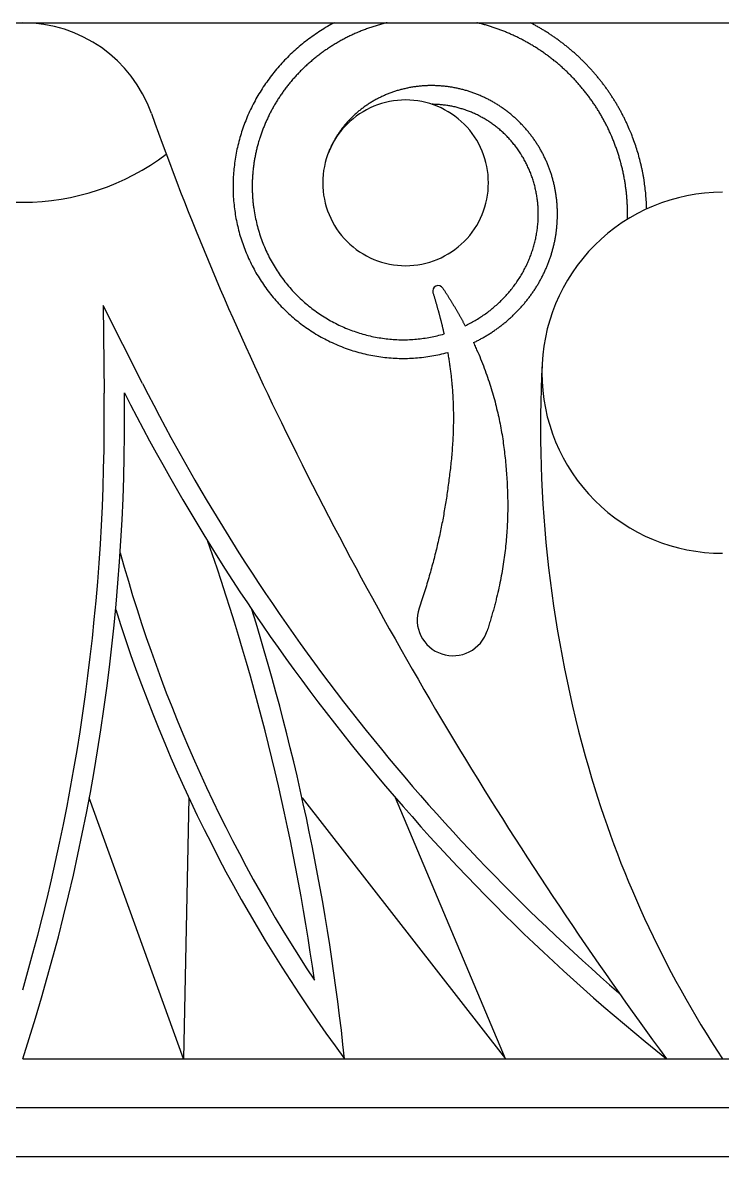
# Model space of a CAD drawing. Extents: x -111 to 2985, y -118 to 122.
# Drawn here: x -98.52 to -86.1, y -35.88 to -15.76 of the extents above; entities that cross this region are included whole.
import ezdxf

# ---------------------------------------------------------------- set-up
doc = ezdxf.new("R2010")
doc.units = 0
doc.layers.add('LAYER_03', color=5, linetype='CONTINUOUS')

msp = doc.modelspace()

# ---------------------------------------------------------------- linework, layer by layer
at = {"layer": 'LAYER_03'}
for points in [[(-110.939, -15.76), (-61.261, -15.76)], [(-92.984, -15.76), (-93.016, -15.777), (-93.048, -15.794), (-93.079, -15.812), (-93.11, -15.83), (-93.141, -15.848), (-93.172, -15.867), (-93.203, -15.886), (-93.233, -15.905), (-93.263, -15.925), (-93.293, -15.945), (-93.323, -15.965), (-93.353, -15.985), (-93.382, -16.006), (-93.411, -16.027), (-93.44, -16.048), (-93.469, -16.07), (-93.497, -16.092), (-93.526, -16.114), (-93.554, -16.136), (-93.581, -16.159), (-93.609, -16.182), (-93.636, -16.206), (-93.663, -16.229), (-93.69, -16.253), (-93.717, -16.277), (-93.743, -16.302), (-93.769, -16.326), (-93.794, -16.351), (-93.82, -16.376), (-93.845, -16.402), (-93.87, -16.428), (-93.895, -16.454), (-93.919, -16.48), (-93.943, -16.506), (-93.967, -16.533), (-93.99, -16.56), (-94.013, -16.587), (-94.036, -16.614), (-94.059, -16.642), (-94.081, -16.67), (-94.103, -16.698), (-94.125, -16.726), (-94.146, -16.755), (-94.167, -16.784), (-94.188, -16.813), (-94.209, -16.842), (-94.229, -16.871), (-94.249, -16.901), (-94.268, -16.931), (-94.287, -16.961), (-94.306, -16.991), (-94.325, -17.021), (-94.343, -17.052), (-94.361, -17.083), (-94.378, -17.114), (-94.395, -17.145), (-94.412, -17.176), (-94.428, -17.208), (-94.445, -17.24), (-94.46, -17.271), (-94.476, -17.303), (-94.491, -17.336), (-94.505, -17.368), (-94.52, -17.4), (-94.534, -17.433), (-94.547, -17.466), (-94.561, -17.499), (-94.574, -17.532), (-94.586, -17.565), (-94.598, -17.598), (-94.61, -17.632), (-94.622, -17.665), (-94.633, -17.699), (-94.643, -17.733), (-94.654, -17.766), (-94.664, -17.8), (-94.673, -17.835), (-94.682, -17.869), (-94.691, -17.903), (-94.7, -17.937), (-94.708, -17.972), (-94.715, -18.007), (-94.722, -18.041), (-94.729, -18.076), (-94.736, -18.111), (-94.742, -18.146), (-94.747, -18.18), (-94.753, -18.215), (-94.758, -18.25), (-94.762, -18.286), (-94.766, -18.321), (-94.77, -18.356), (-94.773, -18.391), (-94.776, -18.426), (-94.779, -18.462), (-94.781, -18.497), (-94.783, -18.532), (-94.784, -18.568), (-94.785, -18.603), (-94.785, -18.638), (-94.785, -18.674), (-94.785, -18.709), (-94.785, -18.744), (-94.783, -18.78), (-94.782, -18.815), (-94.78, -18.85), (-94.778, -18.885), (-94.775, -18.921), (-94.772, -18.956), (-94.768, -18.991), (-94.764, -19.026), (-94.76, -19.061), (-94.755, -19.096), (-94.75, -19.131), (-94.745, -19.166), (-94.739, -19.201), (-94.733, -19.236), (-94.726, -19.271), (-94.719, -19.306), (-94.711, -19.34), (-94.703, -19.375), (-94.695, -19.409), (-94.686, -19.443), (-94.677, -19.478), (-94.668, -19.512), (-94.658, -19.546), (-94.647, -19.58), (-94.637, -19.613), (-94.626, -19.647), (-94.614, -19.681), (-94.602, -19.714), (-94.59, -19.747), (-94.577, -19.78), (-94.564, -19.813), (-94.551, -19.846), (-94.537, -19.879), (-94.523, -19.911), (-94.508, -19.944), (-94.493, -19.976), (-94.478, -20.008), (-94.462, -20.04), (-94.446, -20.072), (-94.43, -20.103), (-94.413, -20.135), (-94.396, -20.166), (-94.378, -20.197), (-94.36, -20.227), (-94.342, -20.258), (-94.323, -20.288), (-94.304, -20.318), (-94.285, -20.348), (-94.265, -20.378), (-94.245, -20.407), (-94.225, -20.437), (-94.204, -20.466), (-94.183, -20.494), (-94.162, -20.523), (-94.14, -20.551), (-94.118, -20.579), (-94.095, -20.607), (-94.072, -20.634), (-94.049, -20.662), (-94.026, -20.689), (-94.002, -20.715), (-93.978, -20.742), (-93.954, -20.768), (-93.929, -20.794), (-93.904, -20.819), (-93.879, -20.845), (-93.853, -20.87), (-93.827, -20.894), (-93.801, -20.919), (-93.774, -20.943), (-93.747, -20.967), (-93.72, -20.99), (-93.693, -21.014), (-93.665, -21.036), (-93.637, -21.059), (-93.609, -21.081), (-93.581, -21.103), (-93.552, -21.125), (-93.523, -21.146), (-93.494, -21.167), (-93.464, -21.187), (-93.434, -21.207), (-93.404, -21.227), (-93.374, -21.247), (-93.343, -21.266), (-93.313, -21.285), (-93.282, -21.303), (-93.251, -21.321), (-93.219, -21.339), (-93.187, -21.356), (-93.156, -21.373), (-93.124, -21.39), (-93.091, -21.406), (-93.059, -21.422), (-93.026, -21.437), (-92.993, -21.452), (-92.96, -21.467), (-92.927, -21.481), (-92.894, -21.495), (-92.86, -21.508), (-92.827, -21.521), (-92.793, -21.534), (-92.759, -21.546), (-92.724, -21.558), (-92.69, -21.57), (-92.656, -21.581), (-92.621, -21.591), (-92.586, -21.601), (-92.551, -21.611), (-92.516, -21.621), (-92.481, -21.63), (-92.446, -21.638), (-92.411, -21.646), (-92.375, -21.654), (-92.34, -21.661), (-92.304, -21.668), (-92.269, -21.674), (-92.233, -21.68), (-92.197, -21.686), (-92.161, -21.691), (-92.125, -21.695), (-92.089, -21.7), (-92.053, -21.703), (-92.017, -21.707), (-91.981, -21.71), (-91.945, -21.712), (-91.908, -21.714), (-91.872, -21.716), (-91.836, -21.717), (-91.8, -21.718), (-91.763, -21.718), (-91.727, -21.718), (-91.691, -21.717), (-91.654, -21.716), (-91.618, -21.714), (-91.582, -21.712), (-91.546, -21.71), (-91.51, -21.707), (-91.474, -21.704), (-91.437, -21.7), (-91.401, -21.696), (-91.365, -21.691), (-91.33, -21.686), (-91.294, -21.68), (-91.258, -21.674), (-91.222, -21.668), (-91.187, -21.661), (-91.151, -21.654), (-91.116, -21.646), (-91.081, -21.638), (-91.045, -21.629), (-91.01, -21.62), (-90.975, -21.61), (-90.972, -21.632), (-90.968, -21.655), (-90.964, -21.677), (-90.96, -21.699), (-90.957, -21.721), (-90.954, -21.743), (-90.95, -21.764), (-90.947, -21.786), (-90.944, -21.808), (-90.941, -21.829), (-90.937, -21.851), (-90.935, -21.872), (-90.932, -21.894), (-90.929, -21.915), (-90.926, -21.936), (-90.923, -21.958), (-90.921, -21.979), (-90.918, -22), (-90.916, -22.021), (-90.914, -22.042), (-90.911, -22.062), (-90.909, -22.083), (-90.907, -22.104), (-90.905, -22.124), (-90.903, -22.145), (-90.901, -22.165), (-90.899, -22.186), (-90.897, -22.206), (-90.896, -22.227), (-90.894, -22.247), (-90.892, -22.267), (-90.891, -22.287), (-90.888, -22.327), (-90.886, -22.367), (-90.883, -22.406), (-90.881, -22.446), (-90.879, -22.485), (-90.878, -22.524), (-90.877, -22.562), (-90.875, -22.601), (-90.875, -22.639), (-90.874, -22.677), (-90.874, -22.715), (-90.873, -22.752), (-90.873, -22.79), (-90.874, -22.827), (-90.874, -22.864), (-90.875, -22.9), (-90.875, -22.937), (-90.876, -22.973), (-90.878, -23.01), (-90.879, -23.046), (-90.88, -23.082), (-90.882, -23.117), (-90.884, -23.153), (-90.886, -23.188), (-90.888, -23.223), (-90.891, -23.258), (-90.893, -23.293), (-90.896, -23.328), (-90.898, -23.363), (-90.901, -23.397), (-90.904, -23.432), (-90.907, -23.466), (-90.91, -23.5), (-90.914, -23.534), (-90.917, -23.568), (-90.921, -23.602), (-90.924, -23.635), (-90.928, -23.669), (-90.932, -23.702), (-90.936, -23.736), (-90.94, -23.769), (-90.944, -23.802), (-90.948, -23.835), (-90.952, -23.868), (-90.956, -23.901), (-90.961, -23.934), (-90.965, -23.967), (-90.97, -24), (-90.974, -24.032), (-90.979, -24.065), (-90.983, -24.098), (-90.988, -24.13), (-90.993, -24.163), (-90.998, -24.195), (-91.003, -24.227), (-91.008, -24.26), (-91.013, -24.292), (-91.019, -24.324), (-91.024, -24.357), (-91.029, -24.389), (-91.035, -24.421), (-91.041, -24.453), (-91.046, -24.486), (-91.052, -24.518), (-91.058, -24.55), (-91.064, -24.582), (-91.07, -24.615), (-91.077, -24.647), (-91.083, -24.679), (-91.089, -24.712), (-91.096, -24.744), (-91.103, -24.777), (-91.109, -24.809), (-91.116, -24.842), (-91.123, -24.874), (-91.131, -24.907), (-91.138, -24.939), (-91.145, -24.972), (-91.153, -25.005), (-91.16, -25.038), (-91.168, -25.071), (-91.176, -25.104), (-91.184, -25.137), (-91.192, -25.17), (-91.201, -25.203), (-91.209, -25.237), (-91.218, -25.27), (-91.227, -25.304), (-91.235, -25.337), (-91.244, -25.371), (-91.254, -25.405), (-91.263, -25.439), (-91.272, -25.473), (-91.282, -25.508), (-91.292, -25.542), (-91.302, -25.576), (-91.312, -25.611), (-91.322, -25.646), (-91.332, -25.681), (-91.343, -25.716), (-91.354, -25.751), (-91.365, -25.787), (-91.376, -25.822), (-91.387, -25.858), (-91.398, -25.894), (-91.41, -25.93), (-91.422, -25.967), (-91.434, -26.003), (-91.446, -26.04), (-91.458, -26.077), (-91.471, -26.114), (-91.483, -26.151)], [(-92.05, -15.76), (-92.07, -15.765), (-92.09, -15.77), (-92.109, -15.775), (-92.129, -15.78), (-92.148, -15.785), (-92.168, -15.79), (-92.187, -15.796), (-92.207, -15.802), (-92.226, -15.807), (-92.246, -15.813), (-92.265, -15.819), (-92.284, -15.825), (-92.303, -15.831), (-92.323, -15.838), (-92.342, -15.844), (-92.361, -15.851), (-92.38, -15.857), (-92.399, -15.864), (-92.417, -15.871), (-92.436, -15.878), (-92.455, -15.885), (-92.474, -15.892), (-92.493, -15.9), (-92.511, -15.907), (-92.53, -15.915), (-92.548, -15.922), (-92.567, -15.93), (-92.585, -15.938), (-92.603, -15.946), (-92.622, -15.954), (-92.64, -15.962), (-92.658, -15.97), (-92.676, -15.979), (-92.694, -15.987), (-92.712, -15.996), (-92.73, -16.005), (-92.748, -16.014), (-92.766, -16.022), (-92.783, -16.031), (-92.801, -16.041), (-92.818, -16.05), (-92.836, -16.059), (-92.853, -16.069), (-92.871, -16.078), (-92.888, -16.088), (-92.905, -16.097), (-92.922, -16.107), (-92.939, -16.117), (-92.956, -16.127), (-92.973, -16.137), (-92.99, -16.148), (-93.007, -16.158), (-93.024, -16.168), (-93.04, -16.179), (-93.057, -16.19), (-93.073, -16.2), (-93.09, -16.211), (-93.106, -16.222), (-93.122, -16.233), (-93.139, -16.244), (-93.155, -16.255), (-93.171, -16.266), (-93.187, -16.278), (-93.202, -16.289), (-93.218, -16.301), (-93.234, -16.312), (-93.25, -16.324), (-93.265, -16.336), (-93.281, -16.348), (-93.296, -16.36), (-93.311, -16.372), (-93.326, -16.384), (-93.341, -16.396), (-93.356, -16.409), (-93.371, -16.421), (-93.386, -16.433), (-93.401, -16.446), (-93.416, -16.459), (-93.43, -16.471), (-93.445, -16.484), (-93.459, -16.497), (-93.473, -16.51), (-93.488, -16.523), (-93.502, -16.536), (-93.516, -16.55), (-93.53, -16.563), (-93.544, -16.576), (-93.557, -16.59), (-93.571, -16.603), (-93.585, -16.617), (-93.598, -16.631), (-93.612, -16.644), (-93.625, -16.658), (-93.638, -16.672), (-93.651, -16.686), (-93.664, -16.7), (-93.677, -16.714), (-93.69, -16.728), (-93.703, -16.743), (-93.715, -16.757), (-93.728, -16.771), (-93.74, -16.786), (-93.753, -16.801), (-93.765, -16.815), (-93.777, -16.83), (-93.789, -16.845), (-93.801, -16.859), (-93.813, -16.874), (-93.824, -16.889), (-93.836, -16.904), (-93.848, -16.919), (-93.859, -16.934), (-93.87, -16.95), (-93.882, -16.965), (-93.893, -16.98), (-93.904, -16.995), (-93.915, -17.011), (-93.925, -17.026), (-93.936, -17.042), (-93.947, -17.057), (-93.957, -17.073), (-93.967, -17.089), (-93.978, -17.105), (-93.988, -17.12), (-93.998, -17.136), (-94.008, -17.152), (-94.018, -17.168), (-94.028, -17.184), (-94.037, -17.2), (-94.047, -17.216), (-94.056, -17.233), (-94.065, -17.249), (-94.075, -17.265), (-94.084, -17.281), (-94.093, -17.298), (-94.102, -17.314), (-94.11, -17.331), (-94.119, -17.347), (-94.128, -17.364), (-94.136, -17.38), (-94.144, -17.397), (-94.152, -17.414), (-94.161, -17.43), (-94.169, -17.447), (-94.176, -17.464), (-94.184, -17.481), (-94.192, -17.498), (-94.199, -17.515), (-94.207, -17.531), (-94.214, -17.548), (-94.221, -17.565), (-94.229, -17.582), (-94.235, -17.6), (-94.242, -17.617), (-94.249, -17.634), (-94.256, -17.651), (-94.262, -17.668), (-94.269, -17.686), (-94.275, -17.703), (-94.281, -17.72), (-94.287, -17.737), (-94.293, -17.755), (-94.299, -17.772), (-94.305, -17.79), (-94.31, -17.807), (-94.316, -17.824), (-94.321, -17.842), (-94.327, -17.859), (-94.332, -17.877), (-94.337, -17.895), (-94.342, -17.912), (-94.347, -17.93), (-94.351, -17.947), (-94.356, -17.965), (-94.36, -17.983), (-94.365, -18), (-94.369, -18.018), (-94.373, -18.036), (-94.377, -18.053), (-94.381, -18.071), (-94.385, -18.089), (-94.388, -18.107), (-94.392, -18.124), (-94.395, -18.142), (-94.399, -18.16), (-94.402, -18.178), (-94.405, -18.196), (-94.408, -18.214), (-94.411, -18.231), (-94.414, -18.249), (-94.416, -18.267), (-94.419, -18.285), (-94.421, -18.303), (-94.423, -18.321), (-94.426, -18.339), (-94.428, -18.356), (-94.43, -18.374), (-94.431, -18.392), (-94.433, -18.41), (-94.435, -18.428), (-94.436, -18.446), (-94.437, -18.464), (-94.439, -18.482), (-94.44, -18.499), (-94.441, -18.517), (-94.442, -18.535), (-94.443, -18.553), (-94.443, -18.571), (-94.444, -18.589), (-94.444, -18.607), (-94.444, -18.624), (-94.445, -18.642), (-94.445, -18.66), (-94.445, -18.678), (-94.445, -18.696), (-94.444, -18.714), (-94.444, -18.731), (-94.444, -18.749), (-94.443, -18.767), (-94.442, -18.785), (-94.441, -18.802), (-94.441, -18.82), (-94.439, -18.838), (-94.438, -18.855), (-94.437, -18.873), (-94.436, -18.891), (-94.434, -18.908), (-94.433, -18.926), (-94.431, -18.944), (-94.429, -18.961), (-94.427, -18.979), (-94.425, -18.996), (-94.423, -19.014), (-94.421, -19.031), (-94.418, -19.049), (-94.416, -19.066), (-94.413, -19.084), (-94.411, -19.101), (-94.405, -19.136), (-94.399, -19.17), (-94.392, -19.205), (-94.385, -19.239), (-94.377, -19.273), (-94.37, -19.308), (-94.361, -19.342), (-94.352, -19.375), (-94.343, -19.409), (-94.334, -19.443), (-94.324, -19.476), (-94.313, -19.509), (-94.302, -19.542), (-94.291, -19.575), (-94.279, -19.608), (-94.267, -19.64), (-94.255, -19.673), (-94.242, -19.705), (-94.229, -19.737), (-94.215, -19.769), (-94.201, -19.8), (-94.187, -19.831), (-94.172, -19.863), (-94.157, -19.894), (-94.141, -19.924), (-94.125, -19.955), (-94.109, -19.985), (-94.092, -20.015), (-94.075, -20.045), (-94.058, -20.074), (-94.04, -20.104), (-94.022, -20.133), (-94.003, -20.161), (-93.984, -20.19), (-93.965, -20.218), (-93.946, -20.246), (-93.926, -20.274), (-93.906, -20.301), (-93.885, -20.329), (-93.864, -20.356), (-93.843, -20.382), (-93.822, -20.408), (-93.8, -20.434), (-93.778, -20.46), (-93.756, -20.486), (-93.733, -20.511), (-93.71, -20.536), (-93.687, -20.56), (-93.663, -20.584), (-93.639, -20.608), (-93.615, -20.632), (-93.591, -20.655), (-93.566, -20.678), (-93.541, -20.701), (-93.516, -20.723), (-93.491, -20.745), (-93.465, -20.766), (-93.439, -20.788), (-93.413, -20.809), (-93.387, -20.829), (-93.36, -20.849), (-93.333, -20.869), (-93.306, -20.889), (-93.279, -20.908), (-93.252, -20.927), (-93.224, -20.945), (-93.196, -20.964), (-93.168, -20.981), (-93.14, -20.999), (-93.111, -21.016), (-93.082, -21.032), (-93.054, -21.049), (-93.025, -21.065), (-92.995, -21.08), (-92.966, -21.095), (-92.937, -21.11), (-92.907, -21.125), (-92.877, -21.139), (-92.847, -21.152), (-92.817, -21.166), (-92.787, -21.178), (-92.756, -21.191), (-92.726, -21.203), (-92.695, -21.215), (-92.665, -21.226), (-92.634, -21.237), (-92.603, -21.248), (-92.572, -21.258), (-92.541, -21.268), (-92.51, -21.277), (-92.479, -21.286), (-92.447, -21.295), (-92.416, -21.303), (-92.384, -21.311), (-92.353, -21.318), (-92.321, -21.326), (-92.29, -21.332), (-92.258, -21.339), (-92.226, -21.344), (-92.194, -21.35), (-92.163, -21.355), (-92.131, -21.36), (-92.099, -21.364), (-92.067, -21.368), (-92.035, -21.372), (-92.003, -21.375), (-91.972, -21.377), (-91.94, -21.38), (-91.908, -21.382), (-91.876, -21.383), (-91.844, -21.385), (-91.812, -21.385), (-91.781, -21.386), (-91.749, -21.386), (-91.717, -21.385), (-91.686, -21.385), (-91.654, -21.384), (-91.623, -21.382), (-91.591, -21.38), (-91.56, -21.378), (-91.528, -21.375), (-91.497, -21.372), (-91.466, -21.369), (-91.435, -21.365), (-91.404, -21.361), (-91.373, -21.356), (-91.342, -21.352), (-91.311, -21.346), (-91.281, -21.341), (-91.25, -21.335), (-91.22, -21.328), (-91.19, -21.322), (-91.16, -21.315), (-91.13, -21.307), (-91.1, -21.299), (-91.07, -21.291), (-91.04, -21.283)], [(-87.783, -19.248), (-87.783, -19.229), (-87.783, -19.21), (-87.782, -19.191), (-87.782, -19.172), (-87.782, -19.153), (-87.782, -19.134), (-87.783, -19.115), (-87.783, -19.095), (-87.783, -19.076), (-87.784, -19.057), (-87.785, -19.038), (-87.785, -19.018), (-87.786, -18.999), (-87.787, -18.98), (-87.788, -18.96), (-87.789, -18.941), (-87.79, -18.922), (-87.792, -18.902), (-87.793, -18.883), (-87.795, -18.864), (-87.796, -18.844), (-87.798, -18.825), (-87.8, -18.806), (-87.802, -18.787), (-87.804, -18.767), (-87.806, -18.748), (-87.808, -18.729), (-87.811, -18.71), (-87.813, -18.691), (-87.816, -18.672), (-87.818, -18.653), (-87.821, -18.634), (-87.824, -18.615), (-87.827, -18.596), (-87.83, -18.577), (-87.833, -18.558), (-87.837, -18.54), (-87.84, -18.521), (-87.843, -18.502), (-87.847, -18.484), (-87.851, -18.465), (-87.854, -18.446), (-87.858, -18.428), (-87.862, -18.409), (-87.866, -18.391), (-87.871, -18.372), (-87.875, -18.354), (-87.879, -18.336), (-87.884, -18.317), (-87.888, -18.299), (-87.893, -18.281), (-87.898, -18.262), (-87.903, -18.244), (-87.908, -18.226), (-87.913, -18.208), (-87.918, -18.19), (-87.923, -18.172), (-87.929, -18.154), (-87.934, -18.135), (-87.94, -18.117), (-87.945, -18.1), (-87.951, -18.082), (-87.957, -18.064), (-87.963, -18.046), (-87.969, -18.028), (-87.975, -18.01), (-87.981, -17.992), (-87.987, -17.975), (-87.994, -17.957), (-88, -17.939), (-88.007, -17.922), (-88.014, -17.904), (-88.02, -17.886), (-88.027, -17.869), (-88.034, -17.851), (-88.041, -17.834), (-88.048, -17.817), (-88.056, -17.799), (-88.063, -17.782), (-88.07, -17.765), (-88.078, -17.747), (-88.085, -17.73), (-88.093, -17.713), (-88.101, -17.696), (-88.109, -17.679), (-88.117, -17.662), (-88.125, -17.645), (-88.133, -17.628), (-88.141, -17.611), (-88.149, -17.594), (-88.158, -17.578), (-88.166, -17.561), (-88.175, -17.544), (-88.184, -17.528), (-88.192, -17.511), (-88.201, -17.495), (-88.21, -17.478), (-88.219, -17.462), (-88.228, -17.446), (-88.237, -17.429), (-88.247, -17.413), (-88.256, -17.397), (-88.265, -17.381), (-88.275, -17.365), (-88.285, -17.349), (-88.294, -17.333), (-88.304, -17.317), (-88.314, -17.301), (-88.324, -17.285), (-88.334, -17.269), (-88.344, -17.254), (-88.354, -17.238), (-88.364, -17.223), (-88.375, -17.207), (-88.385, -17.192), (-88.396, -17.176), (-88.406, -17.161), (-88.417, -17.146), (-88.428, -17.131), (-88.438, -17.116), (-88.449, -17.1), (-88.46, -17.085), (-88.471, -17.071), (-88.482, -17.056), (-88.494, -17.041), (-88.505, -17.026), (-88.516, -17.011), (-88.528, -16.997), (-88.539, -16.982), (-88.551, -16.968), (-88.562, -16.953), (-88.574, -16.939), (-88.586, -16.925), (-88.598, -16.91), (-88.61, -16.896), (-88.622, -16.882), (-88.634, -16.868), (-88.646, -16.854), (-88.658, -16.84), (-88.671, -16.826), (-88.683, -16.813), (-88.695, -16.799), (-88.708, -16.785), (-88.721, -16.772), (-88.733, -16.758), (-88.746, -16.745), (-88.759, -16.732), (-88.772, -16.718), (-88.784, -16.705), (-88.797, -16.692), (-88.811, -16.679), (-88.824, -16.666), (-88.837, -16.653), (-88.85, -16.64), (-88.863, -16.627), (-88.877, -16.615), (-88.89, -16.602), (-88.904, -16.59), (-88.917, -16.577), (-88.931, -16.565), (-88.945, -16.552), (-88.958, -16.54), (-88.972, -16.528), (-88.986, -16.516), (-89, -16.504), (-89.014, -16.492), (-89.028, -16.48), (-89.042, -16.468), (-89.056, -16.457), (-89.071, -16.445), (-89.085, -16.434), (-89.099, -16.422), (-89.114, -16.411), (-89.128, -16.399), (-89.143, -16.388), (-89.157, -16.377), (-89.172, -16.366), (-89.186, -16.355), (-89.201, -16.344), (-89.216, -16.333), (-89.231, -16.322), (-89.246, -16.312), (-89.261, -16.301), (-89.276, -16.291), (-89.291, -16.28), (-89.306, -16.27), (-89.321, -16.26), (-89.336, -16.249), (-89.351, -16.239), (-89.367, -16.229), (-89.382, -16.219), (-89.397, -16.209), (-89.413, -16.2), (-89.428, -16.19), (-89.444, -16.18), (-89.459, -16.171), (-89.475, -16.161), (-89.491, -16.152), (-89.506, -16.143), (-89.522, -16.134), (-89.538, -16.125), (-89.554, -16.116), (-89.57, -16.107), (-89.586, -16.098), (-89.602, -16.089), (-89.618, -16.08), (-89.634, -16.072), (-89.65, -16.063), (-89.666, -16.055), (-89.682, -16.047), (-89.698, -16.038), (-89.715, -16.03), (-89.731, -16.022), (-89.747, -16.014), (-89.764, -16.006), (-89.78, -15.998), (-89.796, -15.991), (-89.813, -15.983), (-89.829, -15.976), (-89.846, -15.968), (-89.862, -15.961), (-89.879, -15.954), (-89.896, -15.946), (-89.912, -15.939), (-89.929, -15.932), (-89.946, -15.925), (-89.963, -15.919), (-89.979, -15.912), (-89.996, -15.905), (-90.013, -15.899), (-90.03, -15.892), (-90.047, -15.886), (-90.064, -15.879), (-90.081, -15.873), (-90.098, -15.867), (-90.115, -15.861), (-90.132, -15.855), (-90.149, -15.849), (-90.166, -15.844), (-90.183, -15.838), (-90.2, -15.832), (-90.217, -15.827), (-90.235, -15.822), (-90.252, -15.816), (-90.269, -15.811), (-90.286, -15.806), (-90.304, -15.801), (-90.321, -15.796), (-90.338, -15.791), (-90.356, -15.786), (-90.373, -15.782), (-90.39, -15.777), (-90.408, -15.773), (-90.425, -15.768), (-90.443, -15.764), (-90.46, -15.76)], [(-87.443, -19.065), (-87.444, -19.034), (-87.445, -19.002), (-87.446, -18.97), (-87.448, -18.939), (-87.45, -18.907), (-87.452, -18.875), (-87.455, -18.844), (-87.457, -18.812), (-87.46, -18.781), (-87.463, -18.749), (-87.467, -18.718), (-87.471, -18.686), (-87.474, -18.655), (-87.479, -18.623), (-87.481, -18.607), (-87.483, -18.592), (-87.486, -18.576), (-87.488, -18.56), (-87.49, -18.545), (-87.493, -18.529), (-87.496, -18.513), (-87.498, -18.498), (-87.501, -18.482), (-87.504, -18.467), (-87.507, -18.451), (-87.51, -18.435), (-87.513, -18.42), (-87.516, -18.404), (-87.519, -18.389), (-87.522, -18.373), (-87.525, -18.358), (-87.529, -18.342), (-87.532, -18.327), (-87.536, -18.311), (-87.539, -18.296), (-87.543, -18.28), (-87.546, -18.265), (-87.55, -18.249), (-87.558, -18.218), (-87.566, -18.188), (-87.574, -18.157), (-87.582, -18.126), (-87.591, -18.096), (-87.6, -18.065), (-87.609, -18.035), (-87.619, -18.005), (-87.628, -17.974), (-87.638, -17.944), (-87.649, -17.914), (-87.659, -17.884), (-87.67, -17.854), (-87.681, -17.824), (-87.692, -17.794), (-87.703, -17.765), (-87.715, -17.735), (-87.727, -17.706), (-87.739, -17.676), (-87.752, -17.647), (-87.764, -17.618), (-87.771, -17.603), (-87.777, -17.589), (-87.784, -17.574), (-87.79, -17.56), (-87.797, -17.545), (-87.804, -17.531), (-87.81, -17.516), (-87.817, -17.502), (-87.824, -17.488), (-87.831, -17.473), (-87.838, -17.459), (-87.845, -17.445), (-87.853, -17.431), (-87.86, -17.416), (-87.867, -17.402), (-87.874, -17.388), (-87.882, -17.374), (-87.889, -17.36), (-87.897, -17.346), (-87.904, -17.332), (-87.912, -17.318), (-87.92, -17.304), (-87.927, -17.29), (-87.935, -17.276), (-87.943, -17.262), (-87.951, -17.248), (-87.959, -17.234), (-87.967, -17.221), (-87.975, -17.207), (-87.983, -17.193), (-87.991, -17.179), (-88, -17.166), (-88.008, -17.152), (-88.016, -17.139), (-88.025, -17.125), (-88.033, -17.112), (-88.042, -17.098), (-88.051, -17.085), (-88.059, -17.071), (-88.068, -17.058), (-88.077, -17.045), (-88.086, -17.031), (-88.095, -17.018), (-88.104, -17.005), (-88.113, -16.992), (-88.122, -16.978), (-88.131, -16.965), (-88.14, -16.952), (-88.149, -16.939), (-88.159, -16.926), (-88.168, -16.913), (-88.177, -16.9), (-88.187, -16.887), (-88.196, -16.875), (-88.206, -16.862), (-88.216, -16.849), (-88.225, -16.836), (-88.235, -16.823), (-88.245, -16.811), (-88.255, -16.798), (-88.265, -16.786), (-88.275, -16.773), (-88.285, -16.761), (-88.295, -16.748), (-88.305, -16.736), (-88.315, -16.723), (-88.325, -16.711), (-88.335, -16.699), (-88.346, -16.687), (-88.356, -16.674), (-88.367, -16.662), (-88.377, -16.65), (-88.388, -16.638), (-88.398, -16.626), (-88.409, -16.614), (-88.419, -16.602), (-88.43, -16.59), (-88.441, -16.578), (-88.452, -16.566), (-88.463, -16.555), (-88.474, -16.543), (-88.485, -16.531), (-88.496, -16.52), (-88.507, -16.508), (-88.518, -16.496), (-88.529, -16.485), (-88.54, -16.473), (-88.552, -16.462), (-88.563, -16.451), (-88.574, -16.439), (-88.586, -16.428), (-88.597, -16.417), (-88.609, -16.406), (-88.62, -16.395), (-88.632, -16.383), (-88.644, -16.372), (-88.656, -16.361), (-88.667, -16.351), (-88.679, -16.34), (-88.691, -16.329), (-88.703, -16.318), (-88.715, -16.307), (-88.727, -16.297), (-88.739, -16.286), (-88.751, -16.275), (-88.763, -16.265), (-88.775, -16.254), (-88.788, -16.244), (-88.8, -16.233), (-88.812, -16.223), (-88.825, -16.213), (-88.837, -16.203), (-88.85, -16.192), (-88.862, -16.182), (-88.875, -16.172), (-88.887, -16.162), (-88.9, -16.152), (-88.913, -16.142), (-88.925, -16.132), (-88.938, -16.123), (-88.951, -16.113), (-88.964, -16.103), (-88.977, -16.093), (-88.99, -16.084), (-89.002, -16.074), (-89.016, -16.065), (-89.029, -16.055), (-89.042, -16.046), (-89.055, -16.037), (-89.068, -16.027), (-89.081, -16.018), (-89.094, -16.009), (-89.108, -16), (-89.121, -15.991), (-89.135, -15.982), (-89.148, -15.973), (-89.161, -15.964), (-89.175, -15.955), (-89.188, -15.946), (-89.202, -15.937), (-89.216, -15.929), (-89.229, -15.92), (-89.243, -15.912), (-89.257, -15.903), (-89.27, -15.895), (-89.284, -15.886), (-89.298, -15.878), (-89.312, -15.87), (-89.326, -15.861), (-89.34, -15.853), (-89.354, -15.845), (-89.368, -15.837), (-89.382, -15.829), (-89.396, -15.821), (-89.41, -15.813), (-89.424, -15.805), (-89.438, -15.798), (-89.453, -15.79), (-89.467, -15.782), (-89.481, -15.775), (-89.496, -15.767), (-89.51, -15.76)], [(-90.517, -21.438), (-90.502, -21.43), (-90.486, -21.423), (-90.471, -21.415), (-90.455, -21.407), (-90.44, -21.399), (-90.425, -21.391), (-90.41, -21.383), (-90.394, -21.375), (-90.379, -21.367), (-90.364, -21.359), (-90.349, -21.35), (-90.334, -21.342), (-90.319, -21.333), (-90.305, -21.324), (-90.29, -21.316), (-90.275, -21.307), (-90.26, -21.298), (-90.246, -21.289), (-90.231, -21.28), (-90.217, -21.27), (-90.202, -21.261), (-90.188, -21.252), (-90.174, -21.242), (-90.159, -21.233), (-90.145, -21.223), (-90.131, -21.213), (-90.117, -21.203), (-90.103, -21.193), (-90.089, -21.183), (-90.075, -21.173), (-90.062, -21.163), (-90.048, -21.153), (-90.034, -21.142), (-90.021, -21.132), (-90.007, -21.121), (-89.994, -21.111), (-89.98, -21.1), (-89.967, -21.089), (-89.954, -21.078), (-89.94, -21.067), (-89.927, -21.056), (-89.914, -21.045), (-89.901, -21.034), (-89.889, -21.023), (-89.876, -21.011), (-89.863, -21), (-89.85, -20.988), (-89.838, -20.977), (-89.825, -20.965), (-89.813, -20.953), (-89.801, -20.941), (-89.788, -20.929), (-89.776, -20.917), (-89.764, -20.905), (-89.752, -20.893), (-89.74, -20.881), (-89.728, -20.869), (-89.716, -20.856), (-89.705, -20.844), (-89.693, -20.831), (-89.682, -20.819), (-89.67, -20.806), (-89.659, -20.793), (-89.647, -20.78), (-89.636, -20.768), (-89.625, -20.755), (-89.614, -20.742), (-89.603, -20.729), (-89.592, -20.715), (-89.582, -20.702), (-89.571, -20.689), (-89.56, -20.675), (-89.55, -20.662), (-89.54, -20.648), (-89.529, -20.635), (-89.519, -20.621), (-89.509, -20.608), (-89.499, -20.594), (-89.489, -20.58), (-89.479, -20.566), (-89.469, -20.552), (-89.46, -20.538), (-89.45, -20.524), (-89.441, -20.51), (-89.431, -20.496), (-89.422, -20.481), (-89.413, -20.467), (-89.404, -20.453), (-89.395, -20.438), (-89.386, -20.424), (-89.377, -20.409), (-89.369, -20.395), (-89.36, -20.38), (-89.351, -20.365), (-89.343, -20.351), (-89.335, -20.336), (-89.327, -20.321), (-89.319, -20.306), (-89.311, -20.291), (-89.303, -20.276), (-89.295, -20.261), (-89.287, -20.246), (-89.28, -20.231), (-89.272, -20.215), (-89.265, -20.2), (-89.258, -20.185), (-89.25, -20.169), (-89.243, -20.154), (-89.236, -20.138), (-89.23, -20.123), (-89.223, -20.107), (-89.216, -20.092), (-89.21, -20.076), (-89.203, -20.06), (-89.197, -20.045), (-89.191, -20.029), (-89.185, -20.013), (-89.179, -19.997), (-89.173, -19.981), (-89.167, -19.965), (-89.162, -19.95), (-89.156, -19.934), (-89.151, -19.918), (-89.146, -19.901), (-89.14, -19.885), (-89.135, -19.869), (-89.13, -19.853), (-89.125, -19.837), (-89.121, -19.821), (-89.116, -19.804), (-89.112, -19.788), (-89.107, -19.772), (-89.103, -19.755), (-89.099, -19.739), (-89.095, -19.723), (-89.091, -19.706), (-89.087, -19.69), (-89.083, -19.673), (-89.08, -19.657), (-89.076, -19.64), (-89.073, -19.624), (-89.069, -19.607), (-89.066, -19.59), (-89.063, -19.574), (-89.06, -19.557), (-89.058, -19.541), (-89.055, -19.524), (-89.052, -19.507), (-89.05, -19.49), (-89.048, -19.474), (-89.045, -19.457), (-89.043, -19.44), (-89.041, -19.423), (-89.04, -19.407), (-89.038, -19.39), (-89.036, -19.373), (-89.035, -19.356), (-89.033, -19.339), (-89.032, -19.323), (-89.031, -19.306), (-89.03, -19.289), (-89.029, -19.272), (-89.029, -19.255), (-89.028, -19.238), (-89.027, -19.221), (-89.027, -19.205), (-89.027, -19.188), (-89.027, -19.171), (-89.027, -19.154), (-89.027, -19.137), (-89.027, -19.12), (-89.027, -19.103), (-89.028, -19.086), (-89.028, -19.07), (-89.029, -19.053), (-89.03, -19.036), (-89.031, -19.019), (-89.032, -19.002), (-89.033, -18.985), (-89.034, -18.968), (-89.036, -18.952), (-89.037, -18.935), (-89.039, -18.918), (-89.04, -18.901), (-89.042, -18.884), (-89.044, -18.868), (-89.047, -18.851), (-89.049, -18.834), (-89.051, -18.818), (-89.054, -18.801), (-89.056, -18.784), (-89.059, -18.767), (-89.062, -18.751), (-89.065, -18.734), (-89.068, -18.718), (-89.071, -18.701), (-89.075, -18.684), (-89.078, -18.668), (-89.082, -18.651), (-89.085, -18.635), (-89.089, -18.618), (-89.093, -18.602), (-89.097, -18.586), (-89.102, -18.569), (-89.106, -18.553), (-89.11, -18.537), (-89.115, -18.52), (-89.12, -18.504), (-89.124, -18.488), (-89.129, -18.472), (-89.134, -18.456), (-89.139, -18.439), (-89.145, -18.423), (-89.15, -18.407), (-89.156, -18.391), (-89.161, -18.375), (-89.167, -18.359), (-89.173, -18.344), (-89.179, -18.328), (-89.185, -18.312), (-89.191, -18.296), (-89.198, -18.28), (-89.204, -18.265), (-89.211, -18.249), (-89.217, -18.234), (-89.224, -18.218), (-89.231, -18.203), (-89.238, -18.187), (-89.245, -18.172), (-89.252, -18.157), (-89.26, -18.141), (-89.267, -18.126), (-89.275, -18.111), (-89.283, -18.096), (-89.29, -18.081), (-89.298, -18.066), (-89.306, -18.051), (-89.315, -18.036), (-89.323, -18.021), (-89.331, -18.006), (-89.34, -17.992), (-89.348, -17.977), (-89.357, -17.962), (-89.366, -17.948), (-89.375, -17.933), (-89.384, -17.919), (-89.393, -17.905), (-89.402, -17.89), (-89.412, -17.876), (-89.421, -17.862), (-89.431, -17.848), (-89.441, -17.834), (-89.45, -17.82), (-89.46, -17.806), (-89.47, -17.793), (-89.48, -17.779), (-89.491, -17.765), (-89.501, -17.752), (-89.511, -17.738), (-89.522, -17.725), (-89.533, -17.712), (-89.543, -17.698), (-89.554, -17.685), (-89.565, -17.672), (-89.576, -17.659), (-89.587, -17.646), (-89.598, -17.633), (-89.61, -17.621), (-89.621, -17.608), (-89.633, -17.595), (-89.644, -17.583), (-89.656, -17.57), (-89.668, -17.558), (-89.68, -17.546), (-89.692, -17.534), (-89.704, -17.522), (-89.716, -17.51), (-89.728, -17.498), (-89.741, -17.486), (-89.753, -17.474), (-89.766, -17.463), (-89.779, -17.451), (-89.791, -17.44), (-89.804, -17.428), (-89.817, -17.417), (-89.83, -17.406), (-89.843, -17.395), (-89.856, -17.384), (-89.87, -17.373), (-89.883, -17.362), (-89.896, -17.352), (-89.91, -17.341), (-89.924, -17.331), (-89.937, -17.32), (-89.951, -17.31), (-89.965, -17.3), (-89.979, -17.29), (-89.993, -17.28), (-90.007, -17.27), (-90.021, -17.261), (-90.035, -17.251), (-90.05, -17.241), (-90.064, -17.232), (-90.079, -17.223), (-90.093, -17.214), (-90.108, -17.205), (-90.122, -17.196), (-90.137, -17.187), (-90.152, -17.178), (-90.167, -17.169), (-90.182, -17.161), (-90.197, -17.153), (-90.212, -17.144), (-90.227, -17.136), (-90.242, -17.128), (-90.258, -17.12), (-90.273, -17.112), (-90.288, -17.105), (-90.304, -17.097), (-90.319, -17.09), (-90.335, -17.082), (-90.351, -17.075), (-90.366, -17.068), (-90.382, -17.061), (-90.398, -17.054), (-90.414, -17.047), (-90.43, -17.041), (-90.446, -17.034), (-90.462, -17.028), (-90.478, -17.022), (-90.494, -17.016), (-90.51, -17.01), (-90.526, -17.004), (-90.543, -16.998), (-90.559, -16.992), (-90.575, -16.987), (-90.592, -16.982), (-90.608, -16.976), (-90.625, -16.971), (-90.641, -16.966), (-90.658, -16.961), (-90.675, -16.957), (-90.691, -16.952), (-90.708, -16.948), (-90.725, -16.943), (-90.742, -16.939), (-90.758, -16.935), (-90.775, -16.931), (-90.792, -16.927), (-90.809, -16.924), (-90.826, -16.92), (-90.843, -16.917), (-90.86, -16.914), (-90.877, -16.91), (-90.894, -16.907), (-90.911, -16.905), (-90.928, -16.902), (-90.945, -16.899), (-90.962, -16.897), (-90.98, -16.895), (-90.997, -16.892), (-91.014, -16.89), (-91.031, -16.888), (-91.048, -16.887), (-91.066, -16.885), (-91.083, -16.884), (-91.1, -16.882), (-91.117, -16.881), (-91.135, -16.88), (-91.152, -16.879), (-91.169, -16.878), (-91.187, -16.878), (-91.204, -16.877), (-91.221, -16.877), (-91.238, -16.876), (-91.256, -16.876), (-91.273, -16.876), (-91.29, -16.877), (-91.308, -16.877), (-91.325, -16.877), (-91.342, -16.878), (-91.36, -16.879), (-91.377, -16.88), (-91.394, -16.881), (-91.412, -16.882), (-91.429, -16.883), (-91.446, -16.884), (-91.463, -16.886), (-91.481, -16.888), (-91.498, -16.89), (-91.515, -16.892), (-91.532, -16.894), (-91.549, -16.896), (-91.566, -16.899), (-91.584, -16.901), (-91.601, -16.904), (-91.618, -16.907), (-91.635, -16.91), (-91.652, -16.913), (-91.669, -16.916), (-91.686, -16.92), (-91.703, -16.923), (-91.72, -16.927), (-91.736, -16.931), (-91.753, -16.935), (-91.77, -16.939), (-91.787, -16.943), (-91.804, -16.947), (-91.82, -16.952), (-91.837, -16.957), (-91.853, -16.961), (-91.87, -16.966), (-91.887, -16.971), (-91.903, -16.977), (-91.919, -16.982), (-91.936, -16.987), (-91.952, -16.993), (-91.968, -16.999), (-91.985, -17.005), (-92.001, -17.011), (-92.017, -17.017), (-92.033, -17.023), (-92.049, -17.03), (-92.065, -17.036), (-92.081, -17.043), (-92.097, -17.05), (-92.112, -17.057), (-92.128, -17.064), (-92.144, -17.071), (-92.159, -17.079), (-92.175, -17.086), (-92.19, -17.094), (-92.205, -17.102), (-92.221, -17.11), (-92.236, -17.118), (-92.251, -17.126), (-92.266, -17.134), (-92.281, -17.143), (-92.296, -17.151), (-92.311, -17.16), (-92.326, -17.169), (-92.34, -17.178), (-92.355, -17.187), (-92.369, -17.196), (-92.384, -17.206), (-92.398, -17.215), (-92.412, -17.225), (-92.427, -17.234), (-92.441, -17.244), (-92.455, -17.254), (-92.469, -17.264), (-92.482, -17.274), (-92.496, -17.285), (-92.51, -17.295), (-92.523, -17.306), (-92.537, -17.316), (-92.55, -17.327), (-92.563, -17.338), (-92.576, -17.349), (-92.589, -17.36), (-92.602, -17.372), (-92.615, -17.383), (-92.628, -17.394), (-92.64, -17.406), (-92.653, -17.418), (-92.665, -17.43), (-92.677, -17.441), (-92.689, -17.454), (-92.701, -17.466), (-92.713, -17.478), (-92.725, -17.49), (-92.737, -17.503), (-92.748, -17.515), (-92.76, -17.528), (-92.771, -17.541), (-92.782, -17.554), (-92.793, -17.567), (-92.804, -17.58), (-92.815, -17.593), (-92.826, -17.606), (-92.836, -17.62), (-92.847, -17.633), (-92.857, -17.647), (-92.867, -17.66), (-92.877, -17.674), (-92.887, -17.688), (-92.897, -17.702), (-92.907, -17.716), (-92.916, -17.73), (-92.926, -17.744), (-92.935, -17.758), (-92.944, -17.773), (-92.953, -17.787), (-92.962, -17.802), (-92.971, -17.816), (-92.979, -17.831), (-92.987, -17.846), (-92.996, -17.86), (-93.004, -17.875), (-93.012, -17.89), (-93.02, -17.905), (-93.027, -17.921), (-93.035, -17.936), (-93.042, -17.951), (-93.049, -17.966), (-93.056, -17.982), (-93.063, -17.997), (-93.07, -18.013), (-93.077, -18.028), (-93.083, -18.044), (-93.089, -18.06), (-93.096, -18.076)], [(-90.666, -21.139), (-90.643, -21.128), (-90.621, -21.117), (-90.598, -21.105), (-90.576, -21.094), (-90.554, -21.082), (-90.532, -21.07), (-90.51, -21.058), (-90.489, -21.045), (-90.468, -21.032), (-90.446, -21.02), (-90.425, -21.006), (-90.404, -20.993), (-90.384, -20.98), (-90.363, -20.966), (-90.343, -20.952), (-90.322, -20.938), (-90.302, -20.924), (-90.282, -20.909), (-90.263, -20.895), (-90.243, -20.88), (-90.224, -20.865), (-90.205, -20.85), (-90.186, -20.834), (-90.167, -20.819), (-90.148, -20.803), (-90.13, -20.787), (-90.111, -20.771), (-90.093, -20.755), (-90.076, -20.739), (-90.058, -20.722), (-90.04, -20.706), (-90.023, -20.689), (-90.006, -20.672), (-89.989, -20.655), (-89.973, -20.637), (-89.956, -20.62), (-89.94, -20.602), (-89.924, -20.584), (-89.908, -20.567), (-89.892, -20.549), (-89.877, -20.53), (-89.862, -20.512), (-89.847, -20.494), (-89.832, -20.475), (-89.818, -20.456), (-89.803, -20.438), (-89.789, -20.419), (-89.775, -20.4), (-89.761, -20.38), (-89.748, -20.361), (-89.735, -20.342), (-89.722, -20.322), (-89.709, -20.302), (-89.696, -20.283), (-89.684, -20.263), (-89.672, -20.243), (-89.66, -20.223), (-89.648, -20.203), (-89.637, -20.182), (-89.626, -20.162), (-89.615, -20.142), (-89.604, -20.121), (-89.594, -20.101), (-89.583, -20.08), (-89.573, -20.059), (-89.564, -20.038), (-89.554, -20.017), (-89.545, -19.996), (-89.536, -19.975), (-89.527, -19.954), (-89.518, -19.933), (-89.51, -19.912), (-89.502, -19.891), (-89.494, -19.869), (-89.486, -19.848), (-89.479, -19.826), (-89.471, -19.805), (-89.464, -19.783), (-89.458, -19.762), (-89.451, -19.74), (-89.445, -19.718), (-89.439, -19.697), (-89.433, -19.675), (-89.428, -19.653), (-89.423, -19.631), (-89.418, -19.609), (-89.413, -19.587), (-89.408, -19.566), (-89.404, -19.544), (-89.4, -19.522), (-89.396, -19.5), (-89.392, -19.478), (-89.389, -19.456), (-89.386, -19.434), (-89.383, -19.412), (-89.38, -19.39), (-89.378, -19.368), (-89.376, -19.346), (-89.374, -19.324), (-89.372, -19.302), (-89.371, -19.28), (-89.37, -19.258), (-89.369, -19.236), (-89.368, -19.214), (-89.367, -19.192), (-89.367, -19.17), (-89.367, -19.149), (-89.367, -19.127), (-89.368, -19.105), (-89.369, -19.083), (-89.369, -19.061), (-89.371, -19.04), (-89.372, -19.018), (-89.374, -18.997), (-89.375, -18.975), (-89.377, -18.953), (-89.38, -18.932), (-89.382, -18.911), (-89.385, -18.889), (-89.388, -18.868), (-89.391, -18.847), (-89.395, -18.825), (-89.398, -18.804), (-89.402, -18.783), (-89.406, -18.762), (-89.41, -18.741), (-89.415, -18.72), (-89.42, -18.7), (-89.425, -18.679), (-89.43, -18.658), (-89.435, -18.638), (-89.441, -18.617), (-89.447, -18.597), (-89.453, -18.576), (-89.459, -18.556), (-89.465, -18.536), (-89.472, -18.516), (-89.479, -18.496), (-89.486, -18.476), (-89.493, -18.457), (-89.501, -18.437), (-89.508, -18.417), (-89.516, -18.398), (-89.524, -18.379), (-89.533, -18.359), (-89.541, -18.34), (-89.55, -18.321), (-89.559, -18.302), (-89.568, -18.283), (-89.577, -18.265), (-89.586, -18.246), (-89.596, -18.228), (-89.606, -18.209), (-89.616, -18.191), (-89.626, -18.173), (-89.636, -18.155), (-89.647, -18.138), (-89.657, -18.12), (-89.668, -18.102), (-89.679, -18.085), (-89.69, -18.068), (-89.702, -18.05), (-89.713, -18.033), (-89.725, -18.017), (-89.737, -18), (-89.749, -17.983), (-89.761, -17.967), (-89.774, -17.951), (-89.786, -17.935), (-89.799, -17.919), (-89.812, -17.903), (-89.825, -17.887), (-89.838, -17.872), (-89.851, -17.856), (-89.865, -17.841), (-89.878, -17.826), (-89.892, -17.811), (-89.906, -17.796), (-89.92, -17.782), (-89.934, -17.767), (-89.948, -17.753), (-89.963, -17.739), (-89.977, -17.725), (-89.992, -17.711), (-90.007, -17.698), (-90.022, -17.684), (-90.037, -17.671), (-90.052, -17.658), (-90.067, -17.645), (-90.083, -17.632), (-90.098, -17.62), (-90.114, -17.607), (-90.129, -17.595), (-90.145, -17.583), (-90.161, -17.571), (-90.177, -17.56), (-90.194, -17.548), (-90.21, -17.537), (-90.226, -17.526), (-90.243, -17.515), (-90.259, -17.504), (-90.276, -17.494), (-90.293, -17.483), (-90.31, -17.473), (-90.326, -17.463), (-90.343, -17.453), (-90.361, -17.444), (-90.378, -17.434), (-90.395, -17.425), (-90.412, -17.416), (-90.43, -17.407), (-90.447, -17.398), (-90.465, -17.39), (-90.482, -17.382), (-90.5, -17.373), (-90.518, -17.366), (-90.536, -17.358), (-90.553, -17.35), (-90.571, -17.343), (-90.589, -17.336), (-90.607, -17.329), (-90.625, -17.322), (-90.643, -17.316), (-90.662, -17.309), (-90.68, -17.303), (-90.698, -17.297), (-90.716, -17.291), (-90.735, -17.286), (-90.753, -17.28), (-90.771, -17.275), (-90.79, -17.27), (-90.808, -17.265), (-90.827, -17.261), (-90.845, -17.256), (-90.864, -17.252), (-90.882, -17.248), (-90.901, -17.244), (-90.919, -17.241), (-90.938, -17.237), (-90.956, -17.234), (-90.975, -17.231), (-90.993, -17.228), (-91.012, -17.225), (-91.031, -17.223), (-91.049, -17.221), (-91.068, -17.219), (-91.086, -17.217), (-91.105, -17.215), (-91.123, -17.213), (-91.142, -17.212), (-91.161, -17.211), (-91.179, -17.21), (-91.198, -17.209), (-91.216, -17.209), (-91.234, -17.208), (-91.253, -17.208)], [(-91.062, -20.47), (-91.055, -20.481), (-91.048, -20.492), (-91.041, -20.502), (-91.034, -20.513), (-91.027, -20.524), (-91.02, -20.534), (-91.013, -20.545), (-91.007, -20.556), (-91, -20.566), (-90.993, -20.577), (-90.986, -20.588), (-90.979, -20.598), (-90.973, -20.609), (-90.966, -20.619), (-90.959, -20.63), (-90.953, -20.641), (-90.946, -20.651), (-90.94, -20.662), (-90.933, -20.672), (-90.927, -20.683), (-90.92, -20.693), (-90.914, -20.704), (-90.907, -20.715), (-90.901, -20.725), (-90.894, -20.736), (-90.888, -20.746), (-90.882, -20.757), (-90.875, -20.767), (-90.869, -20.778), (-90.863, -20.788), (-90.857, -20.798), (-90.85, -20.809), (-90.844, -20.819), (-90.838, -20.83), (-90.832, -20.84), (-90.826, -20.851), (-90.82, -20.861), (-90.814, -20.871), (-90.808, -20.882), (-90.802, -20.892), (-90.796, -20.903), (-90.79, -20.913), (-90.784, -20.923), (-90.778, -20.934), (-90.772, -20.944), (-90.766, -20.954), (-90.76, -20.965), (-90.755, -20.975), (-90.749, -20.985), (-90.743, -20.996), (-90.738, -21.006), (-90.732, -21.016), (-90.726, -21.026), (-90.721, -21.037), (-90.715, -21.047), (-90.709, -21.057), (-90.704, -21.067), (-90.698, -21.078), (-90.693, -21.088), (-90.687, -21.098), (-90.682, -21.108), (-90.676, -21.119), (-90.671, -21.129), (-90.666, -21.139)], [(-91.237, -20.553), (-91.233, -20.565), (-91.229, -20.577), (-91.225, -20.589), (-91.222, -20.601), (-91.218, -20.613), (-91.214, -20.625), (-91.211, -20.637), (-91.207, -20.649), (-91.204, -20.66), (-91.2, -20.672), (-91.196, -20.684), (-91.193, -20.696), (-91.189, -20.708), (-91.186, -20.72), (-91.183, -20.731), (-91.179, -20.743), (-91.176, -20.755), (-91.172, -20.766), (-91.169, -20.778), (-91.166, -20.79), (-91.162, -20.801), (-91.159, -20.813), (-91.156, -20.824), (-91.153, -20.836), (-91.149, -20.848), (-91.146, -20.859), (-91.143, -20.871), (-91.14, -20.882), (-91.137, -20.894), (-91.134, -20.905), (-91.13, -20.916), (-91.127, -20.928), (-91.124, -20.939), (-91.121, -20.951), (-91.118, -20.962), (-91.115, -20.973), (-91.112, -20.985), (-91.109, -20.996), (-91.107, -21.007), (-91.104, -21.018), (-91.101, -21.03), (-91.098, -21.041), (-91.095, -21.052), (-91.092, -21.063), (-91.089, -21.074), (-91.087, -21.085), (-91.084, -21.097), (-91.081, -21.108), (-91.079, -21.119), (-91.076, -21.13), (-91.073, -21.141), (-91.071, -21.152), (-91.068, -21.163), (-91.065, -21.174), (-91.063, -21.185), (-91.06, -21.196), (-91.058, -21.207), (-91.055, -21.218), (-91.053, -21.229), (-91.05, -21.239), (-91.048, -21.25), (-91.045, -21.261), (-91.043, -21.272), (-91.04, -21.283)], [(-96.39, -22.165), (-97.091, -20.781), (-97.073, -22.333)], [(-90.517, -21.438), (-90.508, -21.459), (-90.498, -21.48), (-90.488, -21.5), (-90.479, -21.521), (-90.47, -21.542), (-90.461, -21.563), (-90.442, -21.604), (-90.425, -21.645), (-90.407, -21.686), (-90.39, -21.727), (-90.374, -21.768), (-90.358, -21.809), (-90.342, -21.85), (-90.326, -21.891), (-90.311, -21.931), (-90.297, -21.971), (-90.282, -22.012), (-90.268, -22.052), (-90.254, -22.092), (-90.241, -22.132), (-90.228, -22.172), (-90.215, -22.212), (-90.203, -22.252), (-90.191, -22.291), (-90.179, -22.331), (-90.168, -22.37), (-90.157, -22.41), (-90.146, -22.449), (-90.135, -22.488), (-90.125, -22.528), (-90.115, -22.567), (-90.106, -22.606), (-90.096, -22.645), (-90.087, -22.684), (-90.078, -22.722), (-90.07, -22.761), (-90.062, -22.8), (-90.054, -22.838), (-90.046, -22.877), (-90.039, -22.916), (-90.031, -22.954), (-90.025, -22.992), (-90.018, -23.031), (-90.011, -23.069), (-90.005, -23.107), (-89.999, -23.145), (-89.993, -23.184), (-89.988, -23.222), (-89.983, -23.26), (-89.978, -23.298), (-89.973, -23.336), (-89.968, -23.374), (-89.964, -23.412), (-89.959, -23.449), (-89.955, -23.487), (-89.951, -23.525), (-89.948, -23.563), (-89.944, -23.601), (-89.941, -23.638), (-89.938, -23.676), (-89.935, -23.714), (-89.932, -23.751), (-89.929, -23.789), (-89.927, -23.827), (-89.924, -23.864), (-89.922, -23.902), (-89.92, -23.939), (-89.918, -23.977), (-89.917, -24.014), (-89.915, -24.052), (-89.914, -24.09), (-89.913, -24.127), (-89.912, -24.165), (-89.911, -24.203), (-89.91, -24.24), (-89.91, -24.278), (-89.91, -24.316), (-89.909, -24.354), (-89.91, -24.392), (-89.91, -24.43), (-89.911, -24.468), (-89.911, -24.506), (-89.912, -24.544), (-89.914, -24.582), (-89.915, -24.62), (-89.917, -24.659), (-89.919, -24.697), (-89.921, -24.736), (-89.923, -24.774), (-89.926, -24.813), (-89.929, -24.852), (-89.932, -24.891), (-89.935, -24.93), (-89.938, -24.969), (-89.942, -25.009), (-89.946, -25.048), (-89.951, -25.088), (-89.955, -25.128), (-89.96, -25.167), (-89.965, -25.207), (-89.971, -25.248), (-89.976, -25.288), (-89.982, -25.329), (-89.988, -25.369), (-89.995, -25.41), (-90.002, -25.451), (-90.009, -25.493), (-90.016, -25.534), (-90.024, -25.576), (-90.032, -25.618), (-90.04, -25.66), (-90.049, -25.702), (-90.058, -25.744), (-90.067, -25.787), (-90.076, -25.83), (-90.086, -25.873), (-90.096, -25.917), (-90.107, -25.96), (-90.112, -25.982), (-90.117, -26.004), (-90.123, -26.026), (-90.129, -26.048), (-90.134, -26.07), (-90.14, -26.092), (-90.146, -26.115), (-90.152, -26.137), (-90.158, -26.16), (-90.164, -26.182), (-90.17, -26.205), (-90.177, -26.227), (-90.183, -26.25), (-90.189, -26.273), (-90.196, -26.295), (-90.203, -26.318), (-90.209, -26.341), (-90.216, -26.364), (-90.223, -26.387), (-90.23, -26.41), (-90.237, -26.434), (-90.244, -26.457), (-90.252, -26.48), (-90.259, -26.504), (-90.266, -26.527), (-90.274, -26.551)], [(-95.663, -34.144), (-97.336, -29.514)], [(-95.568, -29.514), (-95.663, -34.144)], [(-93.561, -29.514), (-89.95, -34.144), (-91.9, -29.514)], [(-98.519, -34.144), (-92.806, -34.144)], [(-92.806, -34.144), (-87.093, -34.144)], [(-87.093, -34.144), (-80.256, -34.144)], [(-110.939, -35.01), (-61.261, -35.01)], [(-110.939, -35.877), (-61.261, -35.877)]]:
    msp.add_lwpolyline(points, dxfattribs=at)
for points in [[(-96.235, -17.37, 0.316991), (-98.519, -15.76)], [(-96.235, -17.37, 0.027741), (-93.926, -22.857)], [(-101.068, -18.095, 0.162403), (-98.519, -18.946)], [(-98.519, -18.946, 0.162403), (-95.97, -18.095)], [(-86.1, -18.77, 0.414214), (-89.303, -21.973, 0.414214), (-86.1, -25.176)], [(-91.062, -20.47, 0.869675), (-91.237, -20.553)], [(-89.298, -21.808, 0.083303), (-88.472, -28.989)], [(-98.519, -34.144, 0.082054), (-96.712, -22.328)], [(-96.712, -22.328, 0.107507), (-87.093, -34.144)], [(-96.39, -22.165, 0.097612), (-87.937, -32.974)], [(-98.519, -32.92, 0.073994), (-97.073, -22.333)], [(-93.926, -22.857, 0.045275), (-87.093, -34.144)], [(-93.341, -32.751, 0.049223), (-95.232, -24.966)], [(-96.788, -25.168, 0.078843), (-93.341, -32.751)], [(-91.483, -26.151, 0.41683), (-91.08, -26.961, 0.41683), (-90.274, -26.551)], [(-96.868, -26.173, 0.083603), (-92.806, -34.144)], [(-92.806, -34.144, 0.049566), (-94.452, -26.173)], [(-88.472, -28.989, 0.075425), (-86.1, -34.144)]]:
    msp.add_lwpolyline(points, format="xyb", dxfattribs=at)
msp.add_lwpolyline([(-91.722, -17.131, 0.414214), (-93.193, -18.602, 0.414214), (-91.722, -20.073, 0.414214), (-90.252, -18.602, 0.414214)], format="xyb", close=True, dxfattribs=at)

doc.saveas('drawing.dxf')
